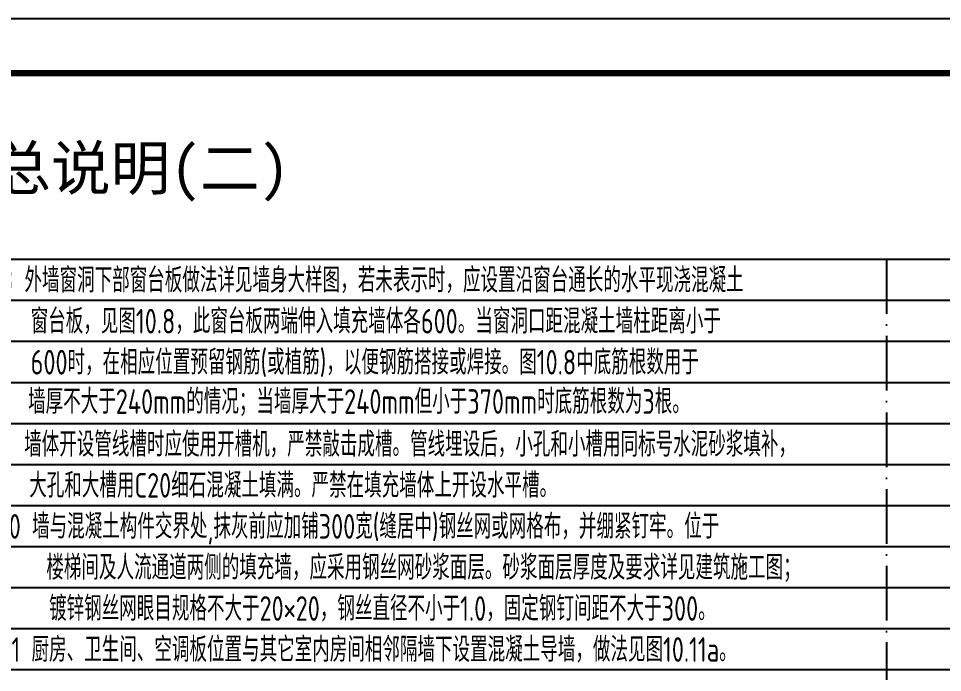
# Model space of a CAD drawing. Extents: x 826826 to 1642106, y -156213 to 399140.
# Drawn here: x 984292 to 1001181, y 343390 to 355342 of the extents above; entities that cross this region are included whole.
import ezdxf

# ---------------------------------------------------------------- set-up
doc = ezdxf.new("R2010")
doc.units = 0
doc.header["$LTSCALE"] = 1000
doc.linetypes.add('D1', pattern=[14, 10, -2, 0, -2])
doc.layers.get('DEFPOINTS').update_dxf_attribs({"linetype": 'CONTINUOUS'})
doc.layers.add('C-SHET-TTLB', color=11, linetype='CONTINUOUS')
doc.layers.add('S-1-TEXT', color=7, linetype='CONTINUOUS', lineweight=18)
doc.styles.add('TS', font='tssdeng.shx', dxfattribs={"width": 0.7, "bigfont": 'tssdchn.shx'})
doc.styles.add('黑体', font='simhei.ttf')

msp = doc.modelspace()

# ---------------------------------------------------------------- linework, layer by layer
at = {"layer": 'C-SHET-TTLB'}
msp.add_lwpolyline([(1048998.73, 355342.46), (1048998.73, 295942.46), (943898.73, 295942.46), (943898.73, 355342.46)], close=True, dxfattribs=at)
at = {"layer": 'C-SHET-TTLB', "const_width": 120}
msp.add_lwpolyline([(945738.73, 354342.46), (1047998.73, 354342.13), (1047998.73, 296942.13), (945738.73, 296942.46)], close=True, dxfattribs=at)
at = {"layer": 'DEFPOINTS', "color": 252}
for p, q in [((945738.73, 350942.46), (1040998.73, 350942.46)), ((945738.73, 350192.46), (1040998.73, 350192.46)), ((945738.73, 349442.46), (1040998.73, 349442.46)), ((945738.73, 348692.46), (1040998.73, 348692.46)), ((945738.73, 347942.46), (1040998.73, 347942.46)), ((945738.73, 347192.46), (1040998.73, 347192.46)), ((945738.73, 346442.46), (1040998.73, 346442.46)), ((945738.73, 345692.46), (1040998.73, 345692.46)), ((945738.73, 344942.46), (1040998.73, 344942.46)), ((945738.73, 344192.46), (1040998.73, 344192.46)), ((945738.73, 343442.46), (1040998.73, 343442.46))]:
    msp.add_line(p, q, dxfattribs=at)
at = {"layer": 'DEFPOINTS', "color": 252, "linetype": 'D1', "ltscale": 0.1}
msp.add_line((1000154.73, 350942.46), (1000154.73, 296942.46), dxfattribs=at)

# ---------------------------------------------------------------- texts
at = {"layer": 'S-1-TEXT', "style": '黑体'}
msp.add_text('混凝土结构设计总说明(二)', height=800, dxfattribs=at).set_placement((976155.05, 352210.2))
at = {"layer": 'S-1-TEXT', "style": 'TS', "width": 0.75}
for s, p in [('10.8 外墙窗洞下部窗台板做法详见墙身大样图，若未表示时，应设置沿窗台通长的水平现浇混凝土', (983476.82, 350334.89)), ('窗台板，见图10.8，此窗台板两端伸入填充墙体各600。当窗洞口距混凝土墙柱距离小于', (984514.8, 349584.89)), ('600时，在相应位置预留钢筋(或植筋)，以便钢筋搭接或焊接。图10.8中底筋根数用于', (984514.8, 348834.89)), ('墙厚不大于240mm的情况；当墙厚大于240mm但小于370mm时底筋根数为3根。', (984467.66, 348116.87)), ('10.9 墙体开设管线槽时应使用开槽机，严禁敲击成槽。管线埋设后，小孔和小槽用同标号水泥砂浆填补，', (983476.82, 347334.89)), ('大孔和大槽用C20细石混凝土填满。严禁在填充墙体上开设水平槽。', (984488.26, 346584.89)), ('10.10 墙与混凝土构件交界处,抹灰前应加铺300宽(缝居中)钢丝网或网格布，并绷紧钉牢。位于', (983476.82, 345834.89)), ('楼梯间及人流通道两侧的填充墙，应采用钢丝网砂浆面层。砂浆面层厚度及要求详见建筑施工图；', (984801.4, 345084.89)), ('镀锌钢丝网眼目规格不大于20×20，钢丝直径不小于1.0，固定钢钉间距不大于300。', (984851.4, 344334.89)), ('10.11 厨房、卫生间、空调板位置与其它室内房间相邻隔墙下设置混凝土导墙，做法见图10.11a。', (983526.82, 343584.89))]:
    msp.add_text(s, height=450, dxfattribs=at).set_placement(p)

doc.saveas('drawing.dxf')
